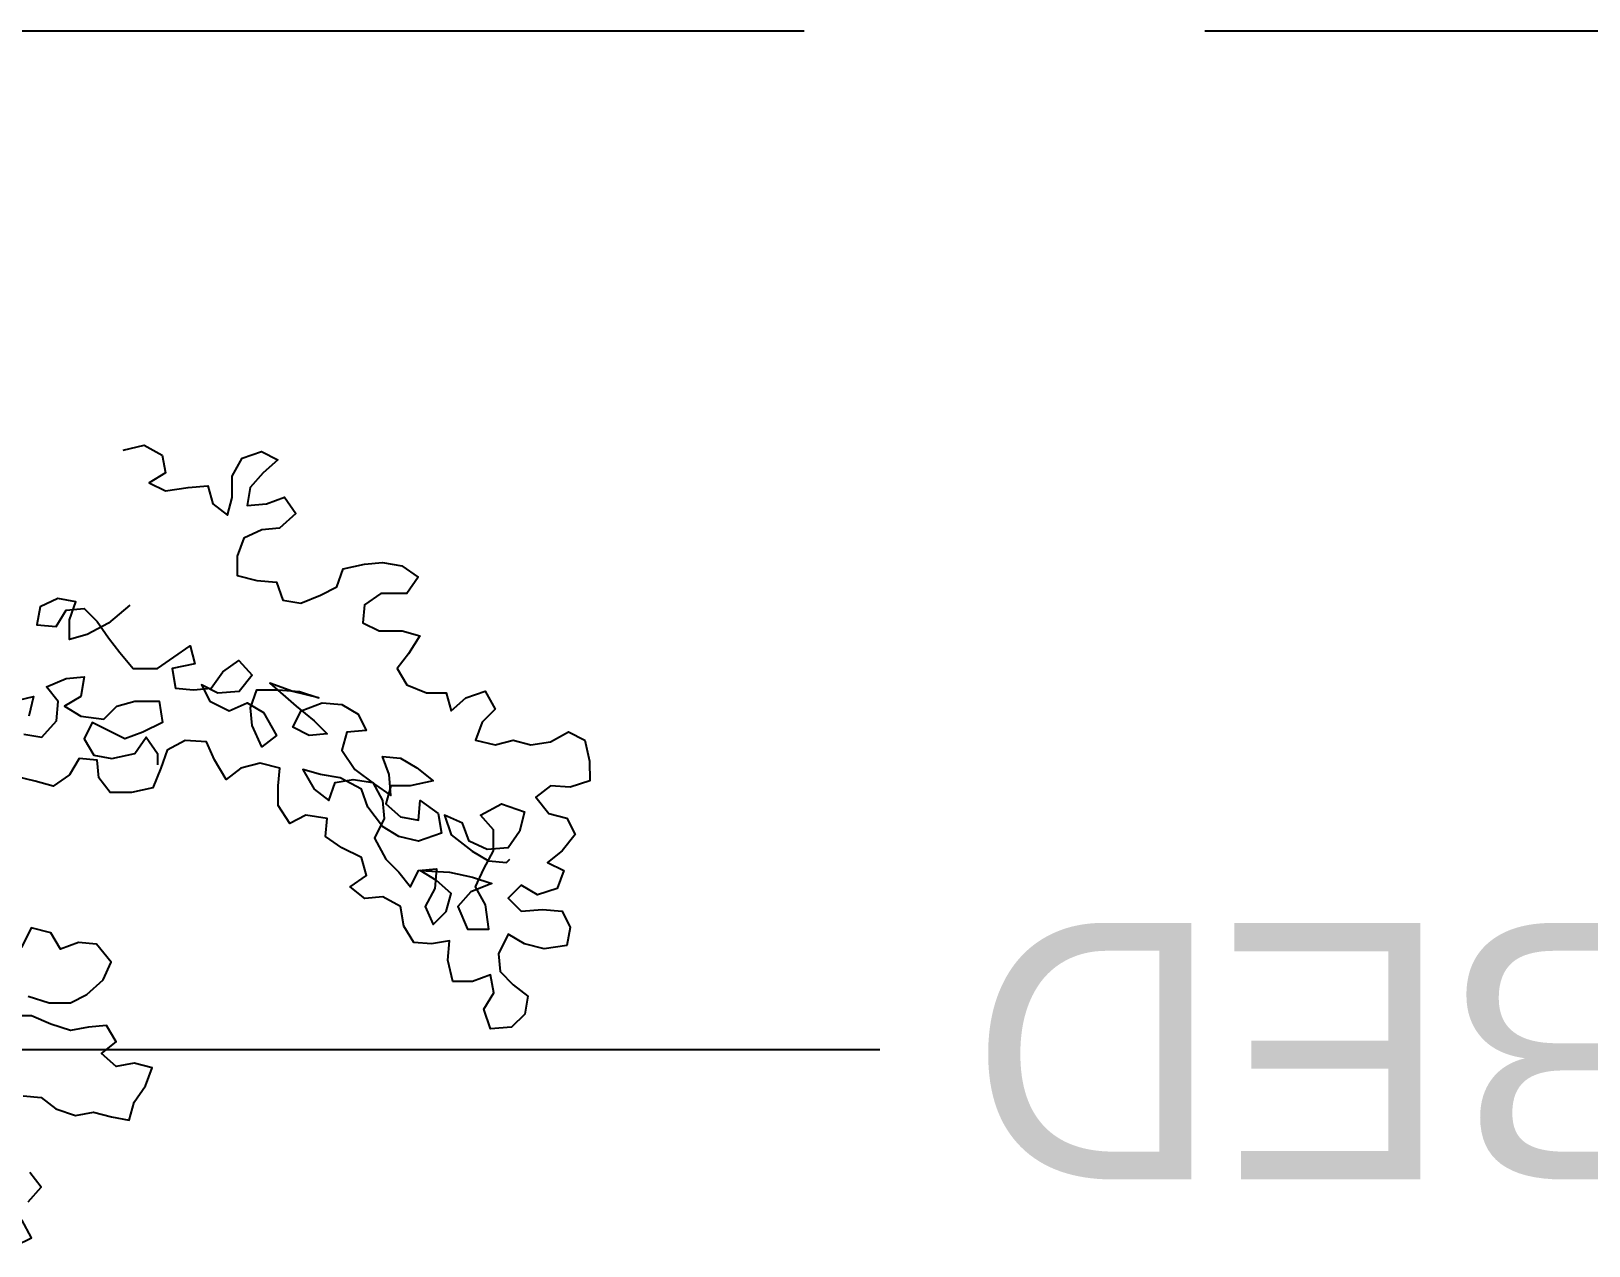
# Model space of a CAD drawing. Header units: millimetres. Extents: x -414464 to 1686, y -90036 to 108605.
# Drawn here: x -402353 to -401138, y 4268 to 5215 of the extents above; entities that cross this region are included whole.
import ezdxf

# ---------------------------------------------------------------- set-up
doc = ezdxf.new("R2010")
doc.units = ezdxf.units.MM
doc.header["$LTSCALE"] = 1000
doc.header["$MEASUREMENT"] = 0
doc.linetypes.add('AUDIT_D_120904163729-0', pattern=[0])
doc.linetypes.add('HIDDEN2', pattern=[0.1875, 0.125, -0.0625])
doc.layers.get('0').update_dxf_attribs({"linetype": 'AUDIT_D_120904163729-0'})
for name, color, linetype in [('a-rcc', 3, 'Continuous'), ('Lawn', 7, 'Continuous'), ('LAYER1', 7, 'Continuous'), ('Layer5', 100, 'Continuous'), ('LEVEL', 7, 'Continuous')]:
    doc.layers.add(name, color=color, linetype=linetype)
doc.styles.add('ATTR', font='romans.shx', dxfattribs={"width": 0.8, "height": 0.7})
doc.styles.add('style2', font='GOTHIC.TTF')
doc.dimstyles.new('Copy of jaya', dxfattribs={"dimtxt": 150, "dimasz": 200, "dimexe": 100, "dimexo": 100, "dimgap": 100, "dimtad": 1, "dimtih": 1, "dimtoh": 1, "dimdec": 0, "dimdsep": 46, "dimtxsty": 'style2', "dimblk": 'ARCHTICK', "dimcen": 2.5, "dimdle": 100, "dimclrd": 1, "dimclre": 1, "dimclrt": 3, "dimazin": 0, "dimtfac": 1, "dimtdec": 0, "dimtmove": 2, "dimatfit": 3, "dimfxl": 1, "dimarcsym": 0})

# ---------------------------------------------------------------- blocks, each defined once
blk = doc.blocks.new('_ArchTick')
at = {"color": 0, "linetype": 'ByBlock', "const_width": 0.15}
blk.add_lwpolyline([(-0.5, -0.5), (0.5, 0.5)], dxfattribs=at)
blk = doc.blocks.new('*D351')
at = {"layer": 'LAYER1', "color": 1, "lineweight": -2, "transparency": 16777216}
for p, q in [((-15349.8, 71.5), (-15349.8, 2531.3)), ((-11199.8, 200), (-11199.8, 2531.3)), ((-15449.8, 2431.3), (-14468.6, 2431.3)), ((-11099.8, 2431.3), (-12081, 2431.3))]:
    blk.add_line(p, q, dxfattribs=at)
at = {"layer": 'LAYER1', "color": 1, "lineweight": -2, "transparency": 16777216, "xscale": 150, "yscale": 150, "zscale": 150, "rotation": 180}
blk.add_blockref('_ArchTick', (-15349.8, 2431.3), dxfattribs=at)
at = {"layer": 'LAYER1', "color": 1, "lineweight": -2, "transparency": 16777216, "xscale": 150, "yscale": 150, "zscale": 150}
blk.add_blockref('_ArchTick', (-11199.8, 2431.3), dxfattribs=at)
at = {"layer": 'LAYER1', "color": 3, "transparency": 16777216, "insert": (-13274.8, 2431.3), "char_height": 150, "attachment_point": 5, "rotation": 180, "style": 'style2'}
blk.add_mtext('{\\H1.3333x;\\C256;LANDSCAPE BED}', dxfattribs=at)
blk = doc.blocks.new('TREEE')
at = {"layer": 'Layer5'}
for points in [[(-52.819, 169.894), (-53.831, 170.128), (-54.688, 169.662), (-54.844, 168.806), (-54.066, 168.338), (-54.845, 167.949), (-55.935, 168.106), (-56.869, 168.185), (-57.103, 167.329), (-57.804, 166.784), (-58.037, 167.641), (-58.036, 168.653), (-58.502, 169.51), (-59.436, 169.822), (-60.215, 169.433), (-59.515, 168.81), (-58.893, 168.109), (-58.738, 167.252), (-59.672, 167.331), (-60.528, 167.643), (-61.074, 166.865), (-60.296, 166.164), (-59.44, 166.085), (-58.584, 165.695), (-58.273, 164.839), (-58.274, 163.905), (-59.208, 163.672), (-60.142, 163.595), (-60.455, 162.739), (-61.311, 162.584), (-62.245, 162.974), (-63.023, 163.364), (-63.333, 164.221), (-64.345, 164.455), (-65.201, 164.534), (-66.136, 164.379), (-66.915, 163.835), (-66.37, 163.056), (-65.125, 163.055), (-64.347, 162.509), (-64.27, 161.653), (-65.049, 161.264), (-66.139, 161.265), (-66.995, 161.032), (-66.451, 160.176), (-65.907, 159.474), (-66.374, 158.696), (-67.309, 158.308), (-68.243, 158.309), (-68.477, 157.453), (-69.177, 158.076), (-70.111, 158.388), (-70.579, 157.533), (-69.957, 156.909), (-69.646, 156.053), (-70.581, 155.82), (-71.437, 156.054), (-72.293, 155.822), (-73.227, 155.978), (-74.083, 156.446), (-74.862, 156.057), (-75.096, 155.046), (-75.097, 154.112), (-74.163, 153.799), (-73.229, 153.876), (-72.529, 153.331), (-73.152, 152.553), (-74.009, 152.32), (-74.399, 151.542), (-73.777, 150.763), (-73.077, 150.218), (-73.856, 149.829), (-73.545, 148.973), (-72.611, 148.66), (-71.832, 149.127), (-71.21, 148.503), (-71.833, 147.881), (-72.845, 147.96), (-73.779, 147.883), (-74.169, 147.105), (-74.014, 146.248), (-72.925, 146.092), (-71.99, 146.324), (-71.212, 146.791), (-70.745, 145.856), (-70.824, 145), (-71.447, 144.378), (-72.148, 143.834), (-71.994, 142.977), (-71.371, 142.354), (-70.359, 142.275), (-70.047, 143.209), (-70.514, 143.988), (-70.357, 144.844), (-69.501, 144.532), (-68.567, 144.531), (-68.333, 145.543), (-68.41, 146.477), (-67.553, 146.32), (-66.697, 146.397), (-66.229, 147.175), (-66.073, 148.109), (-65.216, 148.576), (-64.36, 148.497), (-63.659, 149.041), (-64.437, 149.587), (-64.202, 150.443), (-63.268, 150.909), (-62.489, 151.453), (-62.566, 152.31), (-61.554, 152.465), (-60.776, 152.075), (-60.23, 152.93), (-60.229, 153.864), (-60.306, 154.721), (-59.372, 154.954), (-58.438, 154.719), (-57.738, 154.174), (-57.192, 155.107), (-56.802, 155.963), (-55.79, 156.04), (-54.934, 155.572), (-54.624, 154.716), (-54.235, 153.781), (-53.224, 153.547), (-52.212, 153.546), (-51.666, 154.246), (-51.587, 155.102), (-50.731, 155.179), (-50.265, 154.4), (-49.487, 153.855), (-48.63, 154.087), (-47.696, 154.32)], [(-47.537, 157.901), (-48.549, 158.135), (-48.316, 157.201)], [(-48.083, 156.344), (-48.94, 156.189), (-49.64, 156.969), (-49.717, 157.903), (-49.171, 158.603), (-50.105, 158.993), (-50.961, 159.072), (-50.806, 158.137), (-50.028, 157.669), (-50.807, 157.203), (-51.897, 157.048), (-52.519, 157.672), (-53.375, 157.906), (-54.543, 157.907), (-54.699, 156.895), (-53.766, 156.427), (-52.91, 156.115), (-51.352, 156.892), (-50.964, 156.113), (-51.431, 155.335), (-52.288, 155.181), (-53.378, 155.415), (-53.922, 156.194), (-54.467, 155.416), (-54.468, 154.871)], [(-53.137, 162.499), (-52.126, 161.641), (-51.115, 161.096), (-50.259, 160.861), (-50.258, 161.795), (-50.568, 162.652), (-49.712, 162.807), (-48.856, 162.417), (-48.701, 161.56), (-49.635, 161.483), (-50.102, 162.262), (-50.958, 162.341), (-51.581, 161.719), (-52.127, 160.941), (-52.672, 160.241), (-53.296, 159.463), (-54.464, 159.464), (-56.019, 160.555), (-56.254, 159.699), (-55.164, 159.465), (-55.321, 158.531), (-56.177, 158.454), (-57.033, 158.532), (-57.577, 159.311), (-58.355, 159.857), (-58.979, 159.157), (-58.357, 158.378), (-57.345, 158.299), (-56.566, 158.687), (-56.956, 157.909), (-57.891, 157.443), (-58.747, 157.833), (-59.525, 157.367), (-60.149, 156.278), (-59.449, 155.732), (-58.981, 156.744), (-58.902, 157.6), (-59.213, 158.456), (-60.225, 158.457), (-61.237, 158.38), (-62.171, 158.07), (-60.926, 158.38), (-59.835, 158.768), (-61.082, 157.68), (-61.939, 156.98), (-62.562, 156.358), (-61.706, 156.279), (-60.927, 156.667), (-61.316, 157.446), (-62.327, 157.836), (-63.262, 157.759), (-64.04, 157.293), (-64.43, 156.515), (-63.496, 156.436), (-63.264, 155.58), (-63.887, 154.646), (-64.822, 153.947), (-65.601, 153.402), (-65.522, 154.414), (-65.21, 155.27), (-66.066, 155.193), (-66.845, 154.727), (-67.624, 154.105), (-66.535, 153.87), (-65.6, 153.869), (-65.368, 153.013), (-66.069, 152.391), (-66.925, 152.236), (-67.002, 153.17), (-67.859, 152.548), (-68.016, 151.614), (-66.926, 151.224), (-65.992, 151.457), (-65.213, 151.923), (-64.512, 152.856), (-64.199, 153.712), (-63.187, 154.256), (-62.253, 154.411), (-61.396, 154.644), (-61.942, 153.71), (-62.643, 153.166), (-62.954, 154.023), (-63.81, 154.179), (-64.744, 154.024), (-65.212, 153.168), (-65.29, 152.312), (-64.824, 151.378), (-65.37, 150.366), (-65.993, 149.744), (-66.539, 149.044), (-66.927, 149.823), (-67.784, 149.901), (-67.707, 148.967), (-67.24, 148.11), (-67.63, 147.255), (-68.253, 147.878), (-68.485, 148.734), (-67.784, 149.356), (-67.005, 149.823), (-68.407, 149.746), (-69.497, 149.514), (-70.431, 149.203), (-69.419, 148.813), (-68.797, 148.112), (-69.265, 147.022), (-70.277, 147.023), (-70.121, 148.191), (-69.653, 149.047), (-70.041, 149.903), (-70.507, 150.76), (-70.506, 151.772), (-69.883, 152.472), (-70.895, 153.018), (-71.985, 152.63), (-71.752, 151.695), (-71.208, 150.916), (-70.196, 150.838), (-69.339, 151.226), (-69.027, 152.082), (-68.171, 152.471), (-68.483, 151.537), (-69.495, 150.759), (-70.274, 150.293), (-71.131, 150.216), (-71.286, 150.372)], [(-47.675, 131.911), (-48.453, 132.301), (-47.986, 133.157)], [(-48.296, 134.013), (-48.918, 134.715), (-48.373, 135.415)], [(-48.058, 139.073), (-48.914, 138.996), (-49.615, 138.452), (-50.55, 138.141), (-51.406, 138.298), (-52.263, 138.065), (-53.119, 137.91), (-53.352, 138.766), (-53.896, 139.545), (-54.206, 140.402), (-53.35, 140.635), (-52.494, 140.478), (-51.793, 141.1), (-52.493, 141.646), (-52.025, 142.424), (-51.169, 142.345), (-50.313, 142.189), (-49.378, 142.499), (-48.444, 142.888), (-47.432, 142.887)], [(-48.287, 143.822), (-49.299, 143.511), (-50.311, 143.512), (-51.09, 143.902), (-51.867, 144.603), (-52.256, 145.46), (-51.554, 146.316), (-50.698, 146.393), (-49.842, 146.081), (-49.374, 146.859), (-48.44, 147.091), (-47.974, 146.157)]]:
    blk.add_lwpolyline(points, dxfattribs=at)
blk = doc.blocks.new('T8 levels')
at = {"layer": 'LEVEL', "color": 8, "linetype": 'HIDDEN2', "ltscale": 5}
blk.add_line((0, -102352.8), (-83963.5, -102352.8), dxfattribs=at)
blk = doc.blocks.new('building-10-dopoff')
at = {"layer": 'Lawn', "color": 7, "extrusion": (0, 0, -1), "xscale": 16.32960000000184, "yscale": 16.32960000000184, "zscale": -16.32960000000184, "rotation": 359.9999999999997}
blk.add_blockref('TREEE', (15921.1, 124.1), dxfattribs=at)
at = {"color": 8, "style": 'ATTR', "text_generation_flag": 4, "width": 0.8, "flags": 9}
blk.add_attdef('ESTCODE', (-3884.6, 171.2), '', height=22.3, rotation=180, dxfattribs=at)
at = {"layer": 'LAYER1'}
dim = blk.add_linear_dim(base=(-11199.8, 2431.3), p1=(-15349.8, -28.5), p2=(-11199.8, 100), angle=180, text='{\\H1.3333x;\\C256;LANDSCAPE BED}', dimstyle='Copy of jaya', override={"dimasz": 150, "dimtad": 0}, dxfattribs=at)
dim.commit()
dim.dimension.update_dxf_attribs({"geometry": '*D351', "text_midpoint": (-13274.8, 2431.3)})

msp = doc.modelspace()

# ---------------------------------------------------------------- block references
msp.add_blockref('building-10-dopoff', (-387222.4, 1990, -0.8))
at = {"layer": 'a-rcc', "linetype": 'ByBlock'}
msp.add_blockref('T8 levels', (-330500.1, 107567.8, -0.6), dxfattribs=at)

doc.saveas('drawing.dxf')
